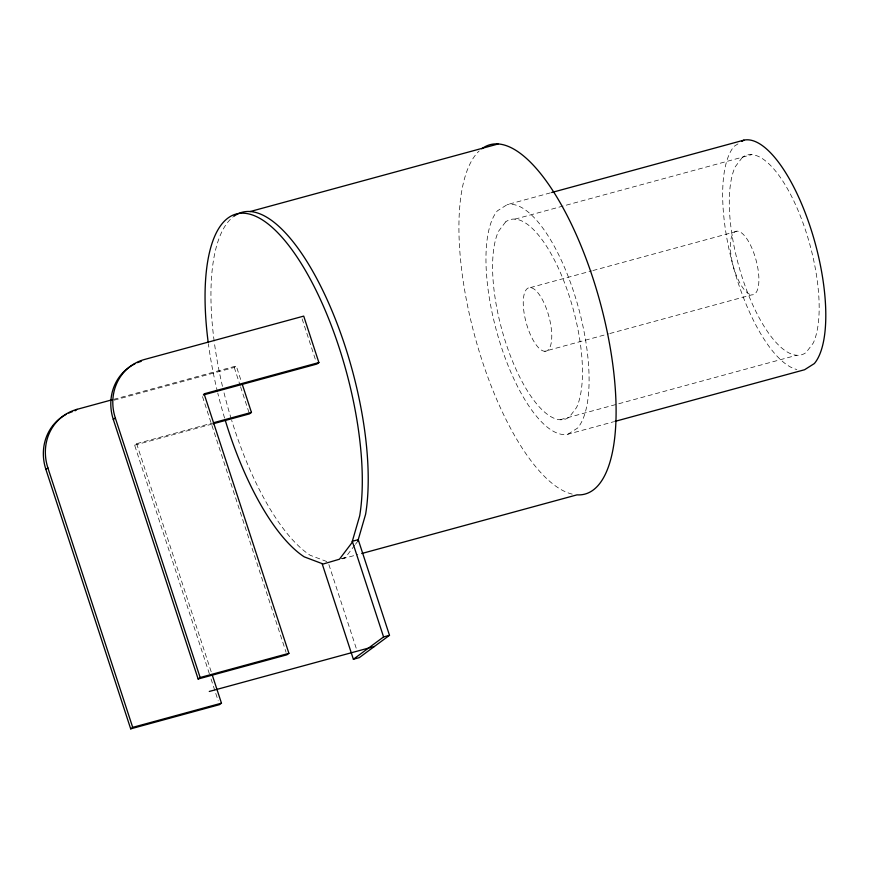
<?xml version="1.0" encoding="UTF-8"?>
<svg xmlns="http://www.w3.org/2000/svg" width="869" height="869" viewBox="0 0 869 869"><rect width="100%" height="100%" fill="white"/><g stroke="black" fill="none" stroke-linecap="round" stroke-linejoin="round"><path stroke-width="0.65" stroke-dasharray="4.34 3.26" d="M341.593 558.713L345.341 557.605L354.682 545.287M355.464 544.266L357.8 541.181M114.208 400.153L234.25 367.446L236.259 365.958L241.321 381.437M209.375 673.833L134.63 445.167L136.639 443.679L212.308 423.073M550.338 192.885L507.181 204.639L497.416 210.819A118.76 42.592 74.8 0 0 500.099 343.103A118.76 42.592 74.8 0 0 567.87 434.228L613.633 421.758M737.944 143.917L734.12 146.329A118.76 42.592 74.8 0 0 733.849 268.695A118.76 42.592 74.8 0 0 796.851 369.51M567.87 434.228L577.635 428.048A118.76 42.592 74.8 0 0 574.952 295.764A118.76 42.592 74.8 0 0 507.181 204.639M514.937 219.151L751.642 154.66M113.611 399.371L236.259 365.958M530.351 287.596L591.583 270.922M592.875 270.563L737.466 231.165M134.63 445.167L211.601 424.202M544.7 351.272A32.848 11.786 74.8 0 0 544.624 304.237A32.848 11.786 74.8 0 0 523.247 302.803A32.848 11.786 74.8 0 0 544.7 351.272L608.528 333.881M609.832 333.522L751.815 294.841A32.848 11.786 74.8 0 0 751.75 247.806A32.848 11.786 74.8 0 0 730.362 246.372A32.848 11.786 74.8 0 0 751.815 294.841M560.114 419.716L796.819 355.225M341.799 558.571L345.341 557.605M342.136 558.854L357.8 554.585M326.842 561.559L310.135 555.248A181.013 64.914 74.8 0 1 231.675 420.335M302.119 318.89L316.034 361.461M328.873 564.557L356.79 649.99M234.25 367.446L240.159 385.51M240.572 386.803L249.436 413.894M202.499 396.601L286.053 652.25M136.639 443.679L211.384 672.345M211.048 678.971L218.184 700.816M231.284 419.043A181.013 64.914 74.8 0 1 223.713 391.561M222.464 386.325A181.013 64.914 74.8 0 1 214.317 342.343M214.143 341.05A181.013 64.914 74.8 0 1 232.914 217.054M572.215 494.113A181.013 64.914 74.8 0 1 474.756 335.999A181.013 64.914 74.8 0 1 479.123 151.01M224.582 418.076A181.013 64.914 74.8 0 1 217.793 393.168M217.478 391.865A181.013 64.914 74.8 0 1 208.408 343.95M505.639 221.888L498.524 231.284A103.487 37.106 74.8 0 0 510.244 355.399A103.487 37.106 74.8 0 0 569.412 416.979L576.527 407.583A103.487 37.106 74.8 0 0 564.807 283.468A103.487 37.106 74.8 0 0 505.639 221.888M742.343 157.398L735.228 166.794A103.487 37.106 74.8 0 0 746.949 290.909A103.487 37.106 74.8 0 0 806.117 352.488L813.232 343.092A103.487 37.106 74.8 0 0 801.511 218.977A103.487 37.106 74.8 0 0 742.343 157.398"/><path stroke-width="1.3" d="M357.8 541.181L365.61 514.252A181.013 64.914 74.8 0 0 328.721 303.227A181.013 64.914 74.8 0 0 233.804 216.359M75.071 410.82L77.08 409.332L112.307 399.729M212.221 674.92L221.465 703.173L219.444 704.661L130.687 728.852L45.872 469.358L47.882 467.87A49.272 45.557 53.5 0 1 77.08 409.332M318.89 362.558L204.096 393.831L288.91 653.325L286.889 654.813L198.132 679.004L113.318 419.51L115.327 418.022A49.272 45.557 53.5 0 1 144.526 359.473L303.716 316.11L318.89 362.558L316.881 364.046L203.379 394.961M242.169 384.022L251.445 412.406L249.436 413.894L212.905 423.844M130.687 728.852L132.696 727.364L221.465 703.173M198.132 679.004L200.142 677.516L288.91 653.325M322.117 563.623L353.379 659.256L383.577 636.934L389.497 635.315L358.234 539.682L352.314 541.3L383.577 636.934M389.497 635.315L359.288 657.637L353.379 659.256M741.909 141.408L743.886 140.148A118.76 42.592 74.8 0 1 811.657 231.273A118.76 42.592 74.8 0 1 814.34 363.557L804.575 369.738L614.948 421.4M250.066 211.569L498.013 144.015M551.652 192.527L743.886 140.148M213.611 422.714L251.445 412.406M361.71 553.52L577.038 494.852A181.013 64.914 74.8 0 0 599.795 301.054A181.013 64.914 74.8 0 0 481.752 148.805M209.288 691.463L374.398 646.482M115.327 418.022L200.142 677.516M47.882 467.87L132.696 727.364M225.364 420.661A181.013 64.914 74.8 0 0 304.226 556.855L323.17 564.014L339.431 559.223L351.88 542.799L359.69 515.86A181.013 64.914 74.8 0 0 282.544 237.921A181.013 64.914 74.8 0 0 208.234 342.658M113.318 419.51A49.272 45.557 53.5 0 1 135.032 363.774M137.465 362.677A49.272 45.557 53.5 0 1 141.234 361.33M45.872 469.358A49.272 45.557 53.5 0 1 66.392 414.231M68.792 413.057A49.272 45.557 53.5 0 1 72.529 411.591"/></g></svg>
